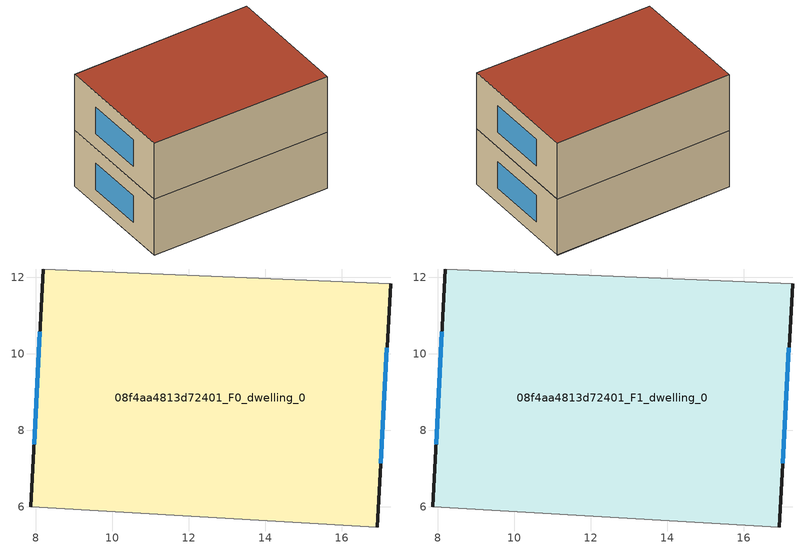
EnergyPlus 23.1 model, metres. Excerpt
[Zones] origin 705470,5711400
08f4aa4813d72401_F0_dwelling_0
 floor ground (EU_floor_Construction): 17.28,11.83 16.93,5.47 7.88,5.99 8.19,12.22 z0
 wall outside (EU_wall_Construction): 8.19,12.22 7.88,5.99 / 16.93,5.47 17.28,11.83 z0:3
 wall adiabatic (EU_wall_Construction): 7.88,5.99 16.93,5.47 / 17.28,11.83 8.19,12.22 z0:3
 window (EU_Window_Construction): 8.11,10.58 7.96,7.63 / 17.02,7.14 17.19,10.16 z0.79:2.21
08f4aa4813d72401_F1_dwelling_0
 floor to 08f4aa4813d72401_F0_dwelling_0 (EU_floor_Construction): 17.28,11.83 16.93,5.47 7.88,5.99 8.19,12.22 z3
 wall outside (EU_wall_Construction): 8.19,12.22 7.88,5.99 / 16.93,5.47 17.28,11.83 z3:6
 wall adiabatic (EU_wall_Construction): 7.88,5.99 16.93,5.47 / 17.28,11.83 8.19,12.22 z3:6
 window (EU_Window_Construction): 8.11,10.58 7.96,7.63 / 17.02,7.14 17.19,10.16 z3.79:5.21
 roof outside (EU_roof_Construction): 16.93,5.47 17.28,11.83 8.19,12.22 7.88,5.99 z6
shading: 7.88,5.99 16.93,5.47 / 17.28,11.83 8.19,12.22 z0:6
[Building]
EU S2 Campaign: North Axis=0; Terrain=City; Solar Distribution=FullExterior
[Site:Location]
London: Latitude=51.5; Longitude=-0.5; Time Zone=0; Elevation=25
[SizingPeriod:WeatherFileDays]
AnnualSizingPeriod: Begin Month=1; Begin Day of Month=1; End Month=12; End Day of Month=31; Day of Week for Start Day=Monday; Use Weather File Daylight Saving Period=No; Use Weather File Rain and Snow Indicators=No
[MATERIAL]
EU_InternalMass_Material: Roughness=MediumRough; Thickness=0.1; Conductivity=1; Density=1800; Specific Heat=900; Thermal Absorptance=0.9; Solar Absorptance=0.7; Visible Absorptance=0.7
[MATERIAL:NOMASS] Roughness=MediumRough; Thermal Absorptance=0.9; Solar Absorptance=0.7; Visible Absorptance=0.7
Name | Thermal Resistance
EU_wall_NoMass | 0.555556
EU_roof_NoMass | 0.510204
EU_floor_NoMass | 1.68919
[WINDOWMATERIAL:SIMPLEGLAZINGSYSTEM]
EU_Window_SimpleGlazing: UFactor=3.96; Solar Heat Gain Coefficient=0.85; Visible Transmittance=0.85
[CONSTRUCTION]
EU_wall_Construction: EU_wall_NoMass
EU_roof_Construction: EU_roof_NoMass
EU_floor_Construction: EU_floor_NoMass
EU_Window_Construction: EU_Window_SimpleGlazing
EU_InternalMass_Construction: EU_InternalMass_Material
[ZONE] Type=1; Multiplier=1; Ceiling Height=autocalculate; Volume=171.77; Floor Area=autocalculate; Part of Total Floor Area=Yes
08f4aa4813d72401_F0_dwelling_0; 08f4aa4813d72401_F1_dwelling_0
[INTERNALMASS] Construction=EU_InternalMass_Construction; Surface Area=57.2566
Name | Zone or ZoneList
08f4aa4813d72401_F0_dwelling_0_EU_InternalMass | 08f4aa4813d72401_F0_dwelling_0
08f4aa4813d72401_F1_dwelling_0_EU_InternalMass | 08f4aa4813d72401_F1_dwelling_0
[OTHEREQUIPMENT] Fuel Type=Electricity; Design Level Calculation Method=Watts/Area; Power per Zone Floor Area=1; Fraction Latent=0; Fraction Radiant=0; Fraction Lost=0; Carbon Dioxide Generation Rate=0; EndUse Subcategory=EU_Step8_InternalGains
Name | Zone or ZoneList or Space or SpaceList | Schedule
EU_Step8_InternalGain_08f4aa4813d72401_F0_dwelling_0_f000 | 08f4aa4813d72401_F0_dwelling_0 | EU_Step8_GainSchedule_08f4aa4813d72401_F0_dwelling_0_f000
EU_Step8_InternalGain_08f4aa4813d72401_F1_dwelling_0_f000 | 08f4aa4813d72401_F1_dwelling_0 | EU_Step8_GainSchedule_08f4aa4813d72401_F1_dwelling_0_f000
[ZONEVENTILATION:DESIGNFLOWRATE] Schedule=EU_AlwaysOn; Design Flow Rate Calculation Method=AirChanges/Hour; Air Changes per Hour=0.48; Ventilation Type=Natural; Fan Pressure Rise=0; Fan Total Efficiency=1; Constant Term Coefficient=1; Temperature Term Coefficient=0; Velocity Term Coefficient=0; Velocity Squared Term Coefficient=0; Minimum Indoor Temperature=-100; Maximum Indoor Temperature=100; Delta Temperature=-100; Minimum Outdoor Temperature=-100; Maximum Outdoor Temperature=100; Maximum Wind Speed=40
Name | Zone or ZoneList or Space or SpaceList
EU_ConstantAir_08f4aa4813d72401_F0_dwelling_0 | 08f4aa4813d72401_F0_dwelling_0
EU_ConstantAir_08f4aa4813d72401_F1_dwelling_0 | 08f4aa4813d72401_F1_dwelling_0
[HVACTEMPLATE:THERMOSTAT] Constant Heating Setpoint=20; Constant Cooling Setpoint=50
EU_HeatOnly_08f4aa4813d72401_F0_dwelling_0; EU_HeatOnly_08f4aa4813d72401_F1_dwelling_0
[HVACTEMPLATE:ZONE:IDEALLOADSAIRSYSTEM] System Availability Schedule=EU_AlwaysOn; Maximum Heating Supply Air Temperature=50; Minimum Cooling Supply Air Temperature=13; Maximum Heating Supply Air Humidity Ratio=0.0156; Minimum Cooling Supply Air Humidity Ratio=0.0077; Heating Limit=NoLimit; Cooling Limit=NoLimit; Heating Availability Schedule=EU_AlwaysOn; Cooling Availability Schedule=EU_CoolingOff; Dehumidification Control Type=ConstantSensibleHeatRatio; Cooling Sensible Heat Ratio=0.7; Dehumidification Setpoint=60; Humidification Control Type=None; Humidification Setpoint=30; Outdoor Air Method=None; Outdoor Air Flow Rate per Person=0.00944; Outdoor Air Flow Rate per Zone Floor Area=0; Outdoor Air Flow Rate per Zone=0; Demand Controlled Ventilation Type=None; Outdoor Air Economizer Type=NoEconomizer; Heat Recovery Type=None; Sensible Heat Recovery Effectiveness=0.7; Latent Heat Recovery Effectiveness=0.65
Name | Template Thermostat
08f4aa4813d72401_F0_dwelling_0 | EU_HeatOnly_08f4aa4813d72401_F0_dwelling_0
08f4aa4813d72401_F1_dwelling_0 | EU_HeatOnly_08f4aa4813d72401_F1_dwelling_0
[SIZING:ZONE] Zone Cooling Design Supply Air Temperature Input Method=SupplyAirTemperature; Zone Cooling Design Supply Air Temperature=13; Zone Heating Design Supply Air Temperature Input Method=SupplyAirTemperature; Zone Heating Design Supply Air Temperature=50; Zone Cooling Design Supply Air Humidity Ratio=0.008; Zone Heating Design Supply Air Humidity Ratio=0.008; Cooling Design Air Flow Method=DesignDay; Cooling Design Air Flow Rate=0; Cooling Minimum Air Flow per Zone Floor Area=0.000762; Cooling Minimum Air Flow=0; Cooling Minimum Air Flow Fraction=0.2; Heating Design Air Flow Method=DesignDay; Heating Design Air Flow Rate=0; Heating Maximum Air Flow per Zone Floor Area=0.002032; Heating Maximum Air Flow=0.141576; Heating Maximum Air Flow Fraction=0.3; Account for Dedicated Outdoor Air System=No; Dedicated Outdoor Air System Control Strategy=NeutralSupplyAir; Dedicated Outdoor Air Low Setpoint Temperature for Design=autosize; Dedicated Outdoor Air High Setpoint Temperature for Design=autosize; Zone Load Sizing Method=Sensible Load Only No Latent Load; Zone Latent Cooling Design Supply Air Humidity Ratio Input Method=HumidityRatioDifference; Zone Cooling Design Supply Air Humidity Ratio Difference=0.005; Zone Latent Heating Design Supply Air Humidity Ratio Input Method=HumidityRatioDifference; Zone Humidification Design Supply Air Humidity Ratio Difference=0.005
08f4aa4813d72401_F0_dwelling_0; 08f4aa4813d72401_F1_dwelling_0
[SCHEDULE:CONSTANT]
Name | Hourly Value
EU_AlwaysOn | 1
EU_CoolingOff | 0
[SCHEDULE:FILE] Column Number=1; Rows to Skip at Top=0; Number of Hours of Data=8760; Column Separator=Comma; Interpolate to Timestep=No; Minutes per Item=60; Adjust Schedule for Daylight Savings=Yes
Name | File
EU_Step8_GainSchedule_08f4aa4813d72401_F0_dwelling_0_f000 | ../../schedules/08f4aa4813d72401/08f4aa4813d72401_F0_dwelling_0_f000_gain.csv
EU_Step8_GainSchedule_08f4aa4813d72401_F1_dwelling_0_f000 | ../../schedules/08f4aa4813d72401/08f4aa4813d72401_F1_dwelling_0_f000_gain.csv
